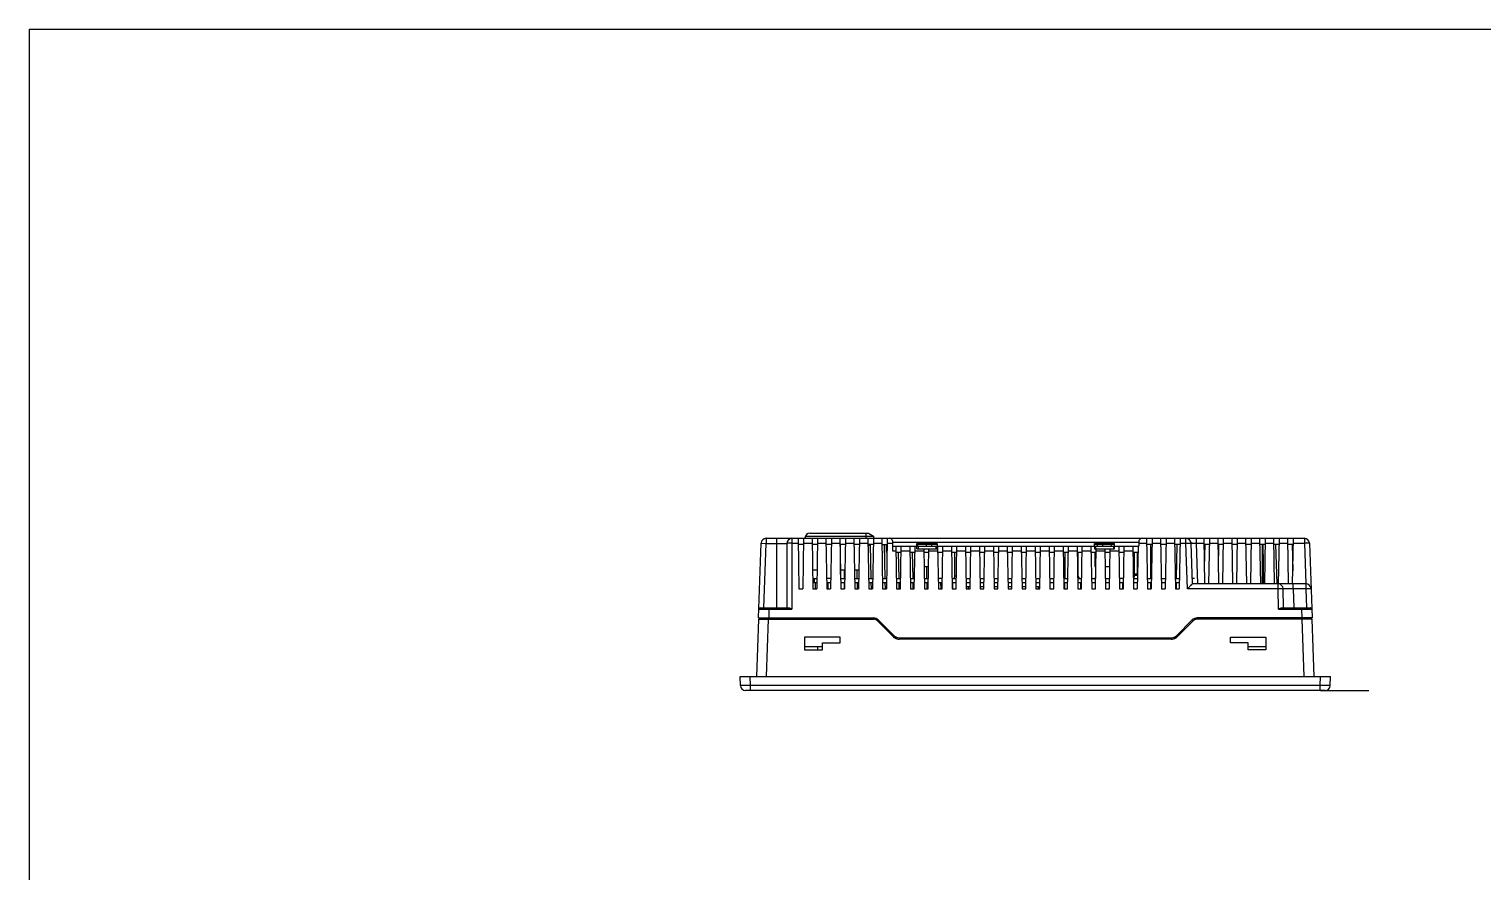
# Model space of a CAD drawing. Header units: millimetres. Extents: x -2 to 1186, y 0 to 841.
# Drawn here: x -2 to 572, y 509 to 841 of the extents above; entities that cross this region are included whole.
import ezdxf

# ---------------------------------------------------------------- set-up
doc = ezdxf.new("R2010")
doc.units = ezdxf.units.MM
doc.header["$LTSCALE"] = 65.395
doc.layers.get('0').update_dxf_attribs({"linetype": 'CONTINUOUS'})
doc.layers.add('11_COMPONENTS', color=7, linetype='CONTINUOUS')

msp = doc.modelspace()

# ---------------------------------------------------------------- linework, layer by layer
at = {"color": 0}
for q in [(1186, 841), (-2, 2)]:
    msp.add_line((-2, 841), q, dxfattribs=at)
msp.add_line((507.523, 580.1573), (526.5787, 580.1573))
at = {"layer": '11_COMPONENTS', "color": 7, "linetype": 'Continuous'}
for p, q in [((285.8262, 608.7274), (286.8564, 638.2272)), ((286.8564, 638.2272), (288.8552, 638.1574)), ((287.9671, 612.7274), (288.8552, 638.1574)), ((288.8552, 640.1574), (288.8552, 638.1574)), ((288.8552, 640.1574), (337.3206, 640.1574)), ((288.8552, 638.1574), (297.0206, 638.1574)), ((293.0206, 612.7274), (293.0206, 640.1574)), ((297.0206, 638.1574), (297.0206, 612.7274)), ((299.0206, 640.1574), (299.0206, 612.2448)), ((299.0206, 638.2272), (301.4615, 638.2272)), ((301.4278, 640.1574), (301.7769, 620.1574)), ((303.5823, 637.6574), (301.4714, 637.6574)), ((303.626, 640.1574), (303.2769, 620.1574)), ((303.5923, 638.2272), (306.9615, 638.2272)), ((304.1461, 640.2272), (304.1436, 640.1574)), ((304.3538, 641.0474), (331.2192, 641.0474)), ((306.1448, 642.1574), (329.2034, 642.1574)), ((306.9278, 640.1574), (307.2769, 620.1574)), ((309.0823, 637.6574), (306.9714, 637.6574)), ((309.126, 640.1574), (308.7769, 620.1574)), ((309.0923, 638.2272), (312.4615, 638.2272)), ((312.4278, 640.1574), (312.7769, 620.1574)), ((314.5823, 637.6574), (312.4714, 637.6574)), ((314.626, 640.1574), (314.2769, 620.1574)), ((314.5923, 638.2272), (317.9615, 638.2272)), ((317.9278, 640.1574), (318.2769, 620.1574)), ((320.0823, 637.6574), (317.9714, 637.6574)), ((318.1769, 625.8859), (318.1769, 637.6574)), ((320.126, 640.1574), (319.7769, 620.1574)), ((320.0923, 638.2272), (323.4615, 638.2272)), ((323.4278, 640.1574), (323.7769, 620.1574)), ((325.5823, 637.6574), (323.4714, 637.6574)), ((325.626, 640.1574), (325.2769, 620.1574)), ((325.5923, 638.2272), (328.9615, 638.2272)), ((328.2192, 642.1574), (328.2192, 640.1574)), ((328.9278, 640.1574), (329.2769, 620.1574)), ((331.0823, 637.6574), (328.9714, 637.6574)), ((329.2034, 642.1574), (331.2192, 641.0474)), ((329.9151, 637.6574), (330.1487, 624.2774)), ((331.126, 640.1574), (330.7769, 620.1574)), ((331.0923, 638.2272), (334.4615, 638.2272)), ((331.2192, 641.0474), (331.2192, 640.1574)), ((334.4278, 640.1574), (334.7769, 620.1574)), ((334.4714, 637.6574), (336.5823, 637.6574)), ((335.4151, 637.6574), (335.6487, 624.2774)), ((336.626, 640.1574), (336.2769, 620.1574)), ((336.3206, 634.5374), (336.3206, 637.6574)), ((336.5715, 637.0374), (336.3206, 637.0374)), ((336.5923, 638.2272), (338.8206, 638.2272)), ((337.3211, 640.1574), (501.186, 640.1574)), ((338.8206, 635.1072), (338.8206, 638.6574)), ((338.8206, 637.0374), (435.8206, 637.0374)), ((338.8211, 638.6574), (435.8211, 638.6574)), ((339.9822, 637.0374), (340.2769, 620.1574)), ((341.7769, 620.1574), (342.0715, 637.0374)), ((345.4822, 637.0374), (345.7769, 620.1574)), ((347.2769, 620.1574), (347.5715, 637.0374)), ((348.3206, 636.0374), (348.3206, 637.0374)), ((348.3211, 637.0374), (348.3211, 638.0374)), ((348.3211, 638.0374), (356.3211, 638.0374)), ((356.3211, 637.6574), (348.3211, 637.6574)), ((348.5261, 637.6574), (348.5152, 637.034)), ((348.8206, 637.0374), (348.8206, 636.0374)), ((351.9151, 637.6574), (351.926, 637.0374)), ((354.0261, 637.6574), (354.0152, 637.0374)), ((355.8206, 637.0374), (355.8206, 636.0374)), ((356.3206, 636.0374), (356.3206, 637.0374)), ((356.3211, 638.0374), (356.3211, 637.0374)), ((356.4822, 637.0374), (356.7769, 620.1574)), ((358.2769, 620.1574), (358.5715, 637.0374)), ((361.9822, 637.0374), (362.2769, 620.1574)), ((363.7769, 620.1574), (364.0715, 637.0374)), ((367.4822, 637.0374), (367.7769, 620.1574)), ((369.2769, 620.1574), (369.5715, 637.0374)), ((372.9822, 637.0374), (373.2769, 620.1574)), ((374.7769, 620.1574), (375.0715, 637.0374)), ((378.4822, 637.0374), (378.7769, 620.1574)), ((380.2769, 620.1574), (380.5715, 637.0374)), ((383.9822, 637.0374), (384.2769, 620.1574)), ((385.7769, 620.1574), (386.0715, 637.0374)), ((389.4822, 637.0374), (389.7769, 620.1574)), ((391.2769, 620.1574), (391.5715, 637.0374)), ((394.9822, 637.0374), (395.2769, 620.1574)), ((396.7769, 620.1574), (397.0715, 637.0374)), ((400.4822, 637.0374), (400.7769, 620.1574)), ((402.2769, 620.1574), (402.5715, 637.0374)), ((405.9822, 637.0374), (406.2769, 620.1574)), ((407.7769, 620.1574), (408.0715, 637.0374)), ((411.4822, 637.0374), (411.7769, 620.1574)), ((413.2769, 620.1574), (413.5715, 637.0374)), ((416.9822, 637.0374), (417.2769, 620.1574)), ((418.3206, 637.0374), (418.3206, 636.0374)), ((418.3211, 638.0374), (426.3211, 638.0374)), ((418.3211, 637.0374), (418.3211, 638.0374)), ((426.3211, 637.6574), (418.3211, 637.6574)), ((418.8206, 637.0374), (418.8206, 636.0374)), ((419.4151, 637.6574), (419.426, 637.0374)), ((421.5261, 637.6574), (421.5152, 637.0374)), ((424.9151, 637.6574), (424.926, 637.0374)), ((425.8206, 637.0374), (425.8206, 636.0374)), ((426.3206, 636.0374), (426.3206, 637.0374)), ((426.3211, 637.0374), (426.3211, 638.0374)), ((427.9822, 637.0374), (428.2769, 620.1574)), ((429.7769, 620.1574), (430.0715, 637.0374)), ((433.4822, 637.0374), (433.7769, 620.1574)), ((435.5715, 637.0374), (435.2769, 620.1574)), ((435.8206, 638.6574), (435.8206, 637.0374)), ((435.8206, 638.2272), (438.9615, 638.2272)), ((438.9278, 640.1574), (439.2769, 620.1574)), ((441.0823, 637.6574), (438.9714, 637.6574)), ((440.5206, 637.6574), (440.5206, 624.2774)), ((441.126, 640.1574), (440.7769, 620.1574)), ((441.0923, 638.2272), (444.4615, 638.2272)), ((444.4278, 640.1574), (444.7769, 620.1574)), ((446.5823, 637.6574), (444.4714, 637.6574)), ((446.626, 640.1574), (446.2769, 620.1574)), ((446.5923, 638.2272), (449.9615, 638.2272)), ((449.9278, 640.1574), (450.2769, 620.1574)), ((452.0823, 637.6574), (449.9714, 637.6574)), ((450.7483, 624.2774), (450.9818, 637.6574)), ((452.126, 640.1574), (451.7769, 620.1574)), ((452.0923, 638.2272), (454.4669, 638.2272)), ((454.4669, 638.2272), (454.4669, 640.1574)), ((455.0955, 620.2272), (454.4669, 638.2272)), ((457.0269, 622.157), (456.4657, 638.2272)), ((458.4645, 640.1574), (458.4645, 638.2272)), ((458.4645, 638.2272), (461.678, 638.2272)), ((458.4645, 638.2272), (459.0257, 622.1574)), ((461.9472, 622.1574), (461.6456, 640.1574)), ((463.8008, 637.6574), (461.6875, 637.6574)), ((461.835, 628.8587), (461.9885, 637.6574)), ((463.5411, 622.1574), (463.8427, 640.1574)), ((463.8104, 638.2272), (467.178, 638.2272)), ((467.4472, 622.1574), (467.1456, 640.1574)), ((469.3008, 637.6574), (467.1875, 637.6574)), ((467.3366, 628.7607), (467.4919, 637.6574)), ((469.0411, 622.1574), (469.3427, 640.1574)), ((469.3104, 638.2272), (472.678, 638.2272)), ((472.9472, 622.1574), (472.6456, 640.1574)), ((474.8008, 637.6574), (472.6875, 637.6574)), ((474.5411, 622.1574), (474.8427, 640.1574)), ((474.8104, 638.2272), (478.178, 638.2272)), ((478.4472, 622.1574), (478.1456, 640.1574)), ((480.3008, 637.6574), (478.1875, 637.6574)), ((480.0411, 622.1574), (480.3427, 640.1574)), ((480.3104, 638.2272), (483.678, 638.2272)), ((483.9472, 622.1574), (483.6456, 640.1574)), ((485.8008, 637.6574), (483.6875, 637.6574)), ((484.536, 637.6574), (484.536, 622.1574)), ((484.8096, 637.6574), (485.0801, 622.1574)), ((485.5411, 622.1574), (485.8427, 640.1574)), ((485.8104, 638.2272), (489.178, 638.2272)), ((489.4472, 622.1574), (489.1456, 640.1574)), ((491.3008, 637.6574), (489.1875, 637.6574)), ((489.86, 637.6574), (490.2663, 622.1429)), ((491.0411, 622.1574), (491.3427, 640.1574)), ((491.3104, 638.2272), (494.678, 638.2272)), ((494.9472, 622.1574), (494.6456, 640.1574)), ((496.8008, 637.6574), (494.6875, 637.6574)), ((496.3578, 637.6574), (496.6279, 627.341)), ((496.5411, 622.1574), (496.8427, 640.1574)), ((496.8104, 638.2272), (501.186, 638.2272)), ((501.186, 640.1574), (501.186, 638.2272)), ((501.186, 638.2272), (501.7472, 622.1574)), ((503.1848, 638.2272), (504.215, 608.7274)), ((336.5279, 634.5374), (336.3206, 634.5374)), ((340.0159, 635.1072), (338.8206, 635.1072)), ((342.0279, 634.5374), (340.0259, 634.5374)), ((340.9696, 634.5374), (341.1487, 624.2774)), ((345.5159, 635.1072), (342.0378, 635.1072)), ((347.5279, 634.5374), (345.5259, 634.5374)), ((346.4696, 634.5374), (346.6487, 624.2774)), ((351.0159, 635.1072), (347.5378, 635.1072)), ((348.3206, 636.0374), (356.3206, 636.0374)), ((350.9997, 636.0374), (351.2769, 620.1574)), ((353.0279, 634.5374), (351.0259, 634.5374)), ((352.7769, 620.1574), (353.0541, 636.0374)), ((356.5159, 635.1072), (353.0378, 635.1072)), ((358.5279, 634.5374), (356.5259, 634.5374)), ((362.0159, 635.1072), (358.5378, 635.1072)), ((364.0279, 634.5374), (362.0259, 634.5374)), ((363.3234, 625.2574), (363.3234, 634.5374)), ((367.5159, 635.1072), (364.0378, 635.1072)), ((369.5279, 634.5374), (367.5259, 634.5374)), ((373.0159, 635.1072), (369.5378, 635.1072)), ((375.0279, 634.5374), (373.0259, 634.5374)), ((378.5159, 635.1072), (375.0378, 635.1072)), ((380.5279, 634.5374), (378.5259, 634.5374)), ((384.0159, 635.1072), (380.5378, 635.1072)), ((386.0279, 634.5374), (384.0259, 634.5374)), ((389.5159, 635.1072), (386.0378, 635.1072)), ((391.5279, 634.5374), (389.5259, 634.5374)), ((395.0159, 635.1072), (391.5378, 635.1072)), ((397.0279, 634.5374), (395.0259, 634.5374)), ((400.5159, 635.1072), (397.0378, 635.1072)), ((402.5279, 634.5374), (400.5259, 634.5374)), ((406.0159, 635.1072), (402.5378, 635.1072)), ((408.0279, 634.5374), (406.0259, 634.5374)), ((406.8434, 624.2774), (406.8434, 634.5374)), ((411.5159, 635.1072), (408.0378, 635.1072)), ((413.5279, 634.5374), (411.5259, 634.5374)), ((411.9896, 624.2774), (411.9898, 634.5374)), ((417.0159, 635.1072), (413.5378, 635.1072)), ((419.0279, 634.5374), (417.0259, 634.5374)), ((418.3206, 636.0374), (426.3206, 636.0374)), ((418.5706, 634.5374), (418.5706, 629.0374)), ((418.7769, 620.1574), (419.0541, 636.0374)), ((422.5159, 635.1072), (419.0378, 635.1072)), ((422.4997, 636.0374), (422.7769, 620.1574)), ((424.5279, 634.5374), (422.5259, 634.5374)), ((424.2769, 620.1574), (424.5541, 636.0374)), ((428.0159, 635.1072), (424.5378, 635.1072)), ((430.0279, 634.5374), (428.0259, 634.5374)), ((433.5159, 635.1072), (430.0378, 635.1072)), ((435.5279, 634.5374), (433.5259, 634.5374)), ((434.1135, 625.2574), (434.1135, 634.5374)), ((435.3135, 626.1774), (435.3135, 634.5374)), ((307.146, 627.6574), (308.9078, 627.6574)), ((318.146, 627.6574), (319.9078, 627.6574)), ((319.7206, 624.2774), (319.7206, 627.6574)), ((323.646, 627.6574), (325.4078, 627.6574)), ((324.5897, 627.6574), (324.6487, 624.2774)), ((351.1219, 629.0374), (352.9319, 629.0374)), ((352.0656, 629.0374), (352.1487, 624.2774)), ((411.6805, 625.6774), (411.9896, 625.6774)), ((418.5706, 629.0374), (418.9319, 629.0374)), ((422.6219, 629.0374), (424.4319, 629.0374)), ((434.1135, 626.1774), (435.382, 626.1774)), ((434.1135, 625.6774), (435.3732, 625.6774)), ((301.7769, 620.1574), (303.2769, 620.1574)), ((307.205, 624.2774), (308.8352, 624.2774)), ((307.2329, 622.6774), (308.8209, 622.6774)), ((307.2769, 620.1574), (308.7769, 620.1574)), ((307.8192, 624.2774), (307.8192, 622.6774)), ((308.3196, 620.1574), (308.3196, 622.6774)), ((314.3485, 624.2574), (312.7053, 624.2574)), ((312.7329, 622.6774), (314.3209, 622.6774)), ((312.7769, 620.1574), (314.2769, 620.1574)), ((313.3196, 620.1574), (313.3196, 622.6774)), ((318.205, 624.2774), (319.8488, 624.2774)), ((318.2329, 622.6774), (319.8209, 622.6774)), ((318.2769, 620.1574), (319.7769, 620.1574)), ((319.7206, 620.1574), (319.7206, 622.6774)), ((323.705, 624.2774), (325.3488, 624.2774)), ((323.7329, 622.6774), (325.3209, 622.6774)), ((323.7769, 620.1574), (325.2769, 620.1574)), ((324.6766, 622.6774), (324.7206, 620.1574)), ((329.205, 624.2774), (330.8488, 624.2774)), ((329.2329, 622.6774), (330.8209, 622.6774)), ((329.2769, 620.1574), (330.7769, 620.1574)), ((330.1766, 622.6774), (330.2206, 620.1574)), ((334.705, 624.2774), (336.3488, 624.2774)), ((334.7329, 622.6774), (336.3209, 622.6774)), ((334.7769, 620.1574), (336.2769, 620.1574)), ((335.6766, 622.6774), (335.7206, 620.1574)), ((340.205, 624.2774), (341.8488, 624.2774)), ((340.2329, 622.6774), (341.8209, 622.6774)), ((340.2769, 620.1574), (341.7769, 620.1574)), ((341.1766, 622.6774), (341.2206, 620.1574)), ((345.705, 624.2774), (347.3488, 624.2774)), ((345.7329, 622.6774), (347.3209, 622.6774)), ((345.7769, 620.1574), (347.2769, 620.1574)), ((346.6766, 622.6774), (346.7206, 620.1574)), ((351.205, 624.2774), (352.8488, 624.2774)), ((351.2329, 622.6774), (352.8209, 622.6774)), ((351.2769, 620.1574), (352.7769, 620.1574)), ((352.1766, 622.6774), (352.2206, 620.1574)), ((356.7329, 622.6774), (358.3209, 622.6774)), ((356.7769, 620.1574), (358.2769, 620.1574)), ((358.3485, 624.2574), (357.1234, 624.2574)), ((357.6766, 622.6774), (357.7206, 620.1574)), ((362.3234, 624.2574), (362.2053, 624.2574)), ((362.2329, 622.6774), (363.8209, 622.6774)), ((362.2769, 620.1574), (363.7769, 620.1574)), ((362.4248, 624.2774), (363.8488, 624.2774)), ((362.4465, 620.1574), (362.4465, 622.6774)), ((363.0034, 624.2774), (363.0034, 624.5318)), ((363.8659, 625.2574), (363.3234, 625.2574)), ((367.705, 624.2774), (369.3488, 624.2774)), ((367.7329, 622.6774), (369.3209, 622.6774)), ((367.7594, 621.1574), (369.2943, 621.1574)), ((367.7769, 620.1574), (369.2769, 620.1574)), ((368.6036, 620.1574), (368.6036, 621.1574)), ((373.205, 624.2774), (374.8488, 624.2774)), ((373.2329, 622.6774), (374.8209, 622.6774)), ((373.2594, 621.1574), (374.7943, 621.1574)), ((373.2769, 620.1574), (374.7769, 620.1574)), ((378.705, 624.2774), (380.3488, 624.2774)), ((378.7329, 622.6774), (380.3209, 622.6774)), ((378.7594, 621.1574), (380.2943, 621.1574)), ((378.7769, 620.1574), (380.2769, 620.1574)), ((384.205, 624.2774), (385.8488, 624.2774)), ((384.2329, 622.6774), (385.8209, 622.6774)), ((384.2594, 621.1574), (385.7943, 621.1574)), ((384.2769, 620.1574), (385.7769, 620.1574)), ((389.705, 624.2774), (391.3488, 624.2774)), ((389.7329, 622.6774), (391.3209, 622.6774)), ((389.7594, 621.1574), (391.2943, 621.1574)), ((389.7769, 620.1574), (391.2769, 620.1574)), ((395.205, 624.2774), (396.8488, 624.2774)), ((395.2329, 622.6774), (396.8209, 622.6774)), ((395.2594, 621.1574), (396.2534, 621.1574)), ((395.2769, 620.1574), (396.7769, 620.1574)), ((396.2534, 620.1574), (396.2534, 621.1574)), ((400.705, 624.2774), (402.3488, 624.2774)), ((400.7329, 622.6774), (402.3209, 622.6774)), ((400.7769, 620.1574), (402.2769, 620.1574)), ((406.8434, 625.2574), (406.1879, 625.2574)), ((406.205, 624.2774), (407.8488, 624.2774)), ((406.2329, 622.6774), (407.8209, 622.6774)), ((406.2769, 620.1574), (407.7769, 620.1574)), ((406.6706, 620.1574), (406.6706, 622.6774)), ((411.705, 624.2774), (413.3488, 624.2774)), ((411.7329, 622.6774), (413.3209, 622.6774)), ((411.7769, 620.1574), (413.2769, 620.1574)), ((412.9896, 620.1574), (412.9896, 622.6774)), ((417.205, 624.2774), (418.8488, 624.2774)), ((417.2329, 622.6774), (418.8209, 622.6774)), ((417.2769, 620.1574), (418.7769, 620.1574)), ((422.705, 624.2774), (424.3488, 624.2774)), ((422.7329, 622.6774), (424.3209, 622.6774)), ((422.7769, 620.1574), (424.2769, 620.1574)), ((429.8485, 624.2574), (428.2053, 624.2574)), ((428.2329, 622.6774), (429.8209, 622.6774)), ((428.2769, 620.1574), (429.7769, 620.1574)), ((428.4164, 620.1574), (428.4164, 622.6774)), ((429.6164, 620.1574), (429.6164, 622.6774)), ((433.705, 624.2774), (435.3488, 624.2774)), ((433.7329, 622.6774), (435.3209, 622.6774)), ((433.7769, 620.1574), (435.2769, 620.1574)), ((439.205, 624.2774), (440.8488, 624.2774)), ((439.2329, 622.6774), (440.8209, 622.6774)), ((439.2769, 620.1574), (440.7769, 620.1574)), ((440.5206, 622.6774), (440.5206, 620.1574)), ((444.705, 624.2774), (446.3488, 624.2774)), ((444.7329, 622.6774), (446.3209, 622.6774)), ((444.7769, 620.1574), (446.2769, 620.1574)), ((450.205, 624.2774), (451.8189, 624.2774)), ((450.2329, 622.6774), (451.8189, 622.6774)), ((450.2769, 620.1574), (451.7769, 620.1574)), ((450.6762, 620.1504), (450.7204, 622.6774)), ((490.8184, 620.2272), (455.0955, 620.2272)), ((501.8146, 622.1574), (457.0257, 622.1574)), ((490.8184, 620.2272), (490.8184, 622.1574)), ((491.0275, 612.2448), (490.8184, 620.2272)), ((493.0137, 612.7274), (492.8178, 620.2097)), ((496.8164, 620.2097), (496.8164, 622.1574)), ((501.8146, 620.2097), (496.8164, 620.2097)), ((496.8164, 620.2097), (497.0123, 612.7274)), ((501.8146, 622.1574), (501.8146, 620.2097)), ((501.8146, 620.2097), (502.0759, 612.7274)), ((285.8088, 608.2273), (285.0206, 585.6573)), ((285.8088, 608.2273), (331.2106, 608.2273)), ((285.8262, 608.7274), (331.2106, 608.7274)), ((286.3743, 608.7274), (286.3542, 608.2273)), ((286.4487, 612.7274), (297.7178, 612.7274)), ((289.0182, 585.6573), (289.8063, 608.2273)), ((289.9466, 612.2448), (289.8238, 608.7274)), ((289.8762, 608.7274), (289.8762, 608.2273)), ((289.9466, 612.7274), (289.9466, 612.2448)), ((289.9466, 612.2448), (299.0206, 612.2448)), ((331.2106, 608.7274), (331.2106, 608.2273)), ((504.215, 608.7274), (458.8306, 608.7274)), ((458.8306, 608.7274), (458.8306, 608.2273)), ((504.2324, 608.2273), (458.8306, 608.2273)), ((491.0275, 612.2448), (500.0946, 612.2448)), ((492.3177, 612.7274), (503.5924, 612.7274)), ((500.0946, 612.7274), (500.0946, 612.2448)), ((500.0946, 612.2448), (500.2174, 608.7274)), ((500.165, 608.7274), (500.165, 608.2273)), ((500.2349, 608.2273), (501.023, 585.6573)), ((503.6669, 608.7274), (503.687, 608.2273)), ((505.0206, 585.6573), (504.2324, 608.2273)), ((338.9651, 601.3592), (332.723, 607.6013)), ((333.0861, 607.9454), (332.7321, 607.5922)), ((333.0774, 607.9541), (339.3187, 601.7128)), ((450.7225, 601.7128), (456.9638, 607.9541)), ((451.0761, 601.3592), (457.3182, 607.6013)), ((456.9551, 607.9454), (457.3091, 607.5922)), ((304.0206, 601.1573), (304.0206, 596.1573)), ((318.0206, 601.1573), (304.0206, 601.1573)), ((304.0206, 597.4274), (311.0206, 597.4274)), ((309.1706, 596.1573), (309.1706, 597.4274)), ((311.0206, 596.1573), (311.0206, 598.9573)), ((311.0206, 598.9573), (318.0206, 598.9573)), ((318.0206, 598.9573), (318.0206, 601.1573)), ((339.3274, 601.7041), (338.9734, 601.3509)), ((339.7903, 600.7602), (339.6731, 600.8229)), ((339.8333, 600.7388), (339.7903, 600.7602)), ((340.0231, 600.6532), (339.8333, 600.7388)), ((340.5057, 600.4968), (340.4882, 600.5011)), ((341.2632, 600.9074), (341.2632, 600.4073)), ((341.2632, 600.9074), (448.778, 600.9074)), ((448.778, 600.4073), (341.2632, 600.4073)), ((448.778, 600.9074), (448.778, 600.4073)), ((449.8192, 600.5786), (449.6921, 600.5385)), ((450.2059, 600.7378), (450.0225, 600.6551)), ((450.2682, 600.7691), (450.2059, 600.7378)), ((450.4263, 600.8563), (450.2682, 600.7691)), ((450.62, 600.9797), (450.4263, 600.8563)), ((450.7138, 601.7041), (451.0678, 601.3509)), ((472.0206, 601.1573), (486.0206, 601.1573)), ((472.0206, 598.9573), (472.0206, 601.1573)), ((479.0206, 598.9573), (472.0206, 598.9573)), ((479.0206, 596.1573), (479.0206, 598.9573)), ((479.0206, 597.4274), (486.0206, 597.4274)), ((486.0206, 601.1573), (486.0206, 596.1573)), ((304.0206, 596.1573), (311.0206, 596.1573)), ((486.0206, 596.1573), (479.0206, 596.1573)), ((278.6453, 582.0875), (278.5206, 585.6573)), ((278.5206, 585.6573), (511.5206, 585.6573)), ((282.6428, 582.0875), (282.5182, 585.6573)), ((507.3984, 582.0875), (507.523, 585.6573)), ((511.3959, 582.0875), (511.5206, 585.6573)), ((509.3972, 580.1573), (280.644, 580.1573)), ((282.6428, 580.1573), (282.6428, 582.0875)), ((507.3984, 582.0875), (282.6428, 582.0875)), ((507.3984, 580.1573), (507.3984, 582.0875))]:
    msp.add_line(p, q, dxfattribs=at)
at = {"layer": '11_COMPONENTS', "color": 81, "linetype": 'Continuous'}
msp.add_line((451.8192, 624.2774), (451.8492, 624.2774), dxfattribs=at)
at = {"layer": '11_COMPONENTS', "color": 104, "linetype": 'Continuous'}
msp.add_line((457.8189, 624.2774), (456.9529, 624.2774), dxfattribs=at)
at = {"layer": '11_COMPONENTS', "color": 7, "linetype": 'Continuous'}
for points in [[(339.6731, 600.8229), (339.5323, 600.9066), (339.3992, 600.995), (339.2758, 601.0859), (339.1523, 601.1862), (339.0319, 601.2943), (338.9651, 601.3592)], [(340.4882, 600.5011), (340.3921, 600.5262), (340.2837, 600.5584), (340.1672, 600.5977), (340.0421, 600.6455), (340.0231, 600.6532)], [(449.6921, 600.5385), (449.5708, 600.5055), (449.5341, 600.4965)], [(450.0225, 600.6551), (449.9552, 600.628), (449.8192, 600.5786)], [(451.0761, 601.3592), (450.9349, 601.2263), (450.779, 601.0964), (450.62, 600.9797)]]:
    msp.add_lwpolyline(points, dxfattribs=at)
for centre, radius, start, end in [((288.8552, 638.1574), 2, 90, 178), ((299.0206, 638.1574), 2, 90, 180), ((306.1448, 640.1574), 2, 90, 178), ((327.0192, 639.1574), 3, 311.2486247, 329.9809915), ((337.3206, 638.6574), 1.5, 0, 90.0002988), ((437.3206, 638.6574), 1.5, 89.9754394, 180), ((454.4669, 638.1574), 2, 2, 90.0000627), ((456.9871, 627.7834), 10.4723, 90.4078395, 91.349818), ((501.186, 638.1574), 2, 2, 90), ((411.4896, 625.6774), 0.5, 0, 68.0325103), ((357.1234, 625.2574), 1, 244.9667691, 270), ((362.3234, 625.2574), 1, 270, 0), ((412.9898, 625.2574), 1, 180, 263.873207), ((418.0052, 625.2574), 1, 276.126793, 330.1421741), ((433.1135, 625.2574), 1, 306.7654496, 0), ((490.8184, 620.1574), 2, 1.5, 90), ((501.8146, 620.1574), 2, 2, 90), ((286.4489, 612.2274), 0.5, 90.0219473, 178.0007657), ((331.2106, 606.0874), 2.64, 45, 90), ((331.2104, 606.0868), 2.1405, 83.9260854, 89.9935241), ((331.2101, 606.0832), 2.1441, 82.4765426, 83.9283761), ((331.2104, 606.0857), 2.1416, 73.9290427, 82.475375), ((331.2092, 606.0836), 2.1439, 63.0226839, 73.9147532), ((458.8306, 606.0874), 2.64, 90, 135), ((458.832, 606.0836), 2.1439, 106.0794413, 116.9603316), ((458.8309, 606.0855), 2.1418, 102.0762141, 106.0651641), ((458.8307, 606.0862), 2.1411, 97.5197397, 102.0762034), ((458.8309, 606.085), 2.1422, 90.0089086, 97.5207739), ((503.5924, 612.2274), 0.5, 2, 90), ((331.2118, 606.0896), 2.1374, 60.8312359, 63.0106776), ((331.2099, 606.0863), 2.1412, 58.2916698, 60.831138), ((331.2096, 606.0857), 2.1418, 54.0240053, 58.2915696), ((331.2085, 606.0846), 2.1434, 45.0438839, 54.0201642), ((458.8352, 606.0812), 2.1476, 121.7297341, 134.9414833), ((458.8313, 606.0863), 2.1412, 119.163101, 121.7115158), ((458.8294, 606.0896), 2.1374, 116.9722807, 119.1630044), ((341.2503, 603.6444), 3.2317, 224.9787441, 225.9241425), ((341.2713, 603.6679), 3.2632, 225.9470114, 239.9503248), ((341.2632, 603.6574), 2.75, 225, 270), ((341.2605, 603.653), 3.245, 239.9826281, 243.9062357), ((341.2647, 603.6605), 3.2535, 247.5670605, 255.0764974), ((341.26, 603.645), 3.2372, 255.0862018, 256.5264649), ((341.2647, 603.6698), 3.2625, 256.5463388, 269.9737456), ((448.778, 603.6574), 2.75, 270.000011, 315), ((448.7765, 603.6697), 3.2625, 270.026155, 283.4283026), ((448.7813, 603.6449), 3.2372, 283.4479963, 284.9320173), ((448.7765, 603.6607), 3.2537, 284.94186, 292.5174946), ((448.7806, 603.6531), 3.2451, 296.0533102, 300.0075797), ((448.7763, 603.6592), 3.2525, 300.0194286, 307.5188199), ((448.7743, 603.662), 3.256, 307.516689, 314.0693014), ((448.7909, 603.6444), 3.2317, 314.0755354, 315.0212559), ((280.6442, 582.1573), 2, 181.9998865, 269.9967456), ((509.3972, 582.1573), 2, 270, 358)]:
    msp.add_arc(centre, radius, start, end, dxfattribs=at)
for points, knots in [([(299.0206, 638.2272), (298.7655, 638.2272), (298.3946, 638.225), (297.9241, 638.216), (297.6229, 638.2086), (297.3831, 638.1962), (297.1868, 638.1908), (297.0989, 638.1694), (297.0206, 638.171), (297.0206, 638.1574)], [0, 0, 0, 0, 0.38194765, 0.55459663, 0.70583146, 0.82998347, 0.92249073, 0.97960482, 1, 1, 1, 1]), ([(454.4669, 638.2272), (454.7217, 638.236), (455.092, 638.2468), (455.562, 638.2542), (455.8629, 638.2573), (456.1027, 638.2533), (456.2988, 638.2548), (456.3872, 638.2365), (456.4652, 638.2407), (456.4657, 638.2272)], [0, 0, 0, 0, 0.38205573, 0.55471549, 0.70593787, 0.83006079, 0.92253952, 0.97962499, 1, 1, 1, 1]), ([(456.4657, 638.2272), (456.4655, 638.2336), (456.5002, 638.2377), (456.5424, 638.2452), (456.6342, 638.2494), (456.7008, 638.2519), (456.7404, 638.2528)], [0, 0, 0, 0, 0.06954574, 0.25950264, 0.57119303, 1, 1, 1, 1]), ([(456.9126, 638.2555), (457.0179, 638.2563), (457.5353, 638.2551), (458.0527, 638.2415), (458.4645, 638.2272)], [0, 0, 0, 0, 0.20357432, 1, 1, 1, 1]), ([(503.1848, 638.2272), (503.1843, 638.2407), (503.1063, 638.2365), (503.0178, 638.2548), (502.8217, 638.2533), (502.582, 638.2573), (502.2811, 638.2542), (501.811, 638.2468), (501.4408, 638.236), (501.186, 638.2272)], [0, 0, 0, 0, 0.02038879, 0.07748554, 0.16996809, 0.29409491, 0.44531213, 0.6179606, 1, 1, 1, 1]), ([(457.0257, 622.1574), (457.0174, 622.1574), (456.996, 622.1329), (456.9509, 622.0997), (456.885, 622.0349), (456.7603, 621.9171), (456.5718, 621.7304), (456.3162, 621.4754), (456.0315, 621.1874), (455.6206, 620.7688), (455.3071, 620.4461), (455.0955, 620.2272)], [0, 0, 0, 0, 0.0091525, 0.03116501, 0.06481834, 0.10870399, 0.22065777, 0.35561829, 0.50569195, 0.6654972, 1, 1, 1, 1]), ([(492.8178, 620.2097), (492.8174, 620.2233), (492.7393, 620.2197), (492.6509, 620.2388), (492.4548, 620.239), (492.215, 620.2451), (491.914, 620.2447), (491.4438, 620.2413), (491.0733, 620.2338), (490.8184, 620.2272)], [0, 0, 0, 0, 0.02039064, 0.07749178, 0.16998051, 0.29411359, 0.44533516, 0.61798368, 1, 1, 1, 1]), ([(496.8164, 620.2097), (496.5564, 620.2131), (496.0463, 620.2191), (495.3057, 620.2259), (494.6229, 620.2302), (494.0246, 620.2317), (493.5891, 620.231), (493.3008, 620.2283), (493.1323, 620.2267), (493.0042, 620.2219), (492.9013, 620.2228), (492.858, 620.2117), (492.8176, 620.2163), (492.8178, 620.2097)], [0, 0, 0, 0, 0.19502183, 0.38260723, 0.55554829, 0.70712949, 0.83149518, 0.88193012, 0.92385389, 0.95687806, 0.98068532, 0.99507261, 1, 1, 1, 1]), ([(503.8134, 620.2272), (503.8129, 620.2404), (503.7337, 620.2292), (503.6471, 620.2491), (503.4502, 620.2424), (503.2109, 620.2449), (502.9098, 620.2394), (502.4398, 620.23), (502.0694, 620.2186), (501.8146, 620.2097)], [0, 0, 0, 0, 0.01990776, 0.07689239, 0.1693732, 0.29356196, 0.44488404, 0.61766516, 1, 1, 1, 1]), ([(285.9491, 612.2448), (285.949, 612.2513), (285.9903, 612.2394), (286.0327, 612.253), (286.1362, 612.2471), (286.2642, 612.2511), (286.4328, 612.2508), (286.721, 612.2521), (287.1562, 612.2521), (287.754, 612.2517), (288.4366, 612.2502), (289.1769, 612.2479), (289.6869, 612.2459), (289.9466, 612.2448)], [0, 0, 0, 0, 0.00485111, 0.01926345, 0.04309184, 0.07615954, 0.11811907, 0.16854682, 0.29293231, 0.44442561, 0.61728273, 0.80508087, 1, 1, 1, 1]), ([(297.7178, 612.7274), (297.935, 612.7274), (298.3858, 612.5569), (298.7989, 612.3556), (299.0206, 612.2448)], [0, 0, 0, 0, 0.46707743, 1, 1, 1, 1]), ([(491.0275, 612.2448), (491.2469, 612.3559), (491.6554, 612.5578), (492.1024, 612.7274), (492.3177, 612.7274)], [0, 0, 0, 0, 0.53328219, 1, 1, 1, 1]), ([(500.0946, 612.2448), (500.3543, 612.2459), (500.8643, 612.2479), (501.6046, 612.2502), (502.2871, 612.2517), (502.885, 612.2521), (503.3202, 612.2521), (503.6084, 612.2508), (503.7769, 612.2511), (503.9051, 612.2471), (504.0081, 612.253), (504.0514, 612.2394), (504.0918, 612.2513), (504.0921, 612.2448)], [0, 0, 0, 0, 0.19491917, 0.38271792, 0.5555755, 0.70706772, 0.83145464, 0.88188441, 0.9238439, 0.95690686, 0.98072674, 0.99513604, 1, 1, 1, 1]), ([(282.6428, 582.0875), (282.3832, 582.083), (281.8733, 582.0749), (281.1332, 582.0659), (280.4509, 582.0601), (279.8532, 582.0581), (279.418, 582.0591), (279.1296, 582.0626), (278.9612, 582.0652), (278.8324, 582.0704), (278.7302, 582.0718), (278.6848, 582.0822), (278.6455, 582.0806), (278.6453, 582.0875)], [0, 0, 0, 0, 0.19480877, 0.38248622, 0.55522693, 0.7066277, 0.83096562, 0.88139227, 0.92336491, 0.95645979, 0.98033738, 0.99484995, 1, 1, 1, 1]), ([(511.3959, 582.0875), (511.3958, 582.0806), (511.3563, 582.0822), (511.3111, 582.0718), (511.2088, 582.0704), (511.08, 582.0652), (510.9116, 582.0626), (510.6232, 582.0592), (510.1881, 582.0581), (509.5903, 582.0601), (508.908, 582.0658), (508.1679, 582.0749), (507.658, 582.083), (507.3984, 582.0875)], [0, 0, 0, 0, 0.00513816, 0.01965305, 0.04353811, 0.0766366, 0.11860778, 0.1690313, 0.29336624, 0.4447672, 0.61750935, 0.80518995, 1, 1, 1, 1])]:
    msp.add_open_spline(points, degree=3, knots=knots, dxfattribs=at)

doc.saveas('drawing.dxf')
